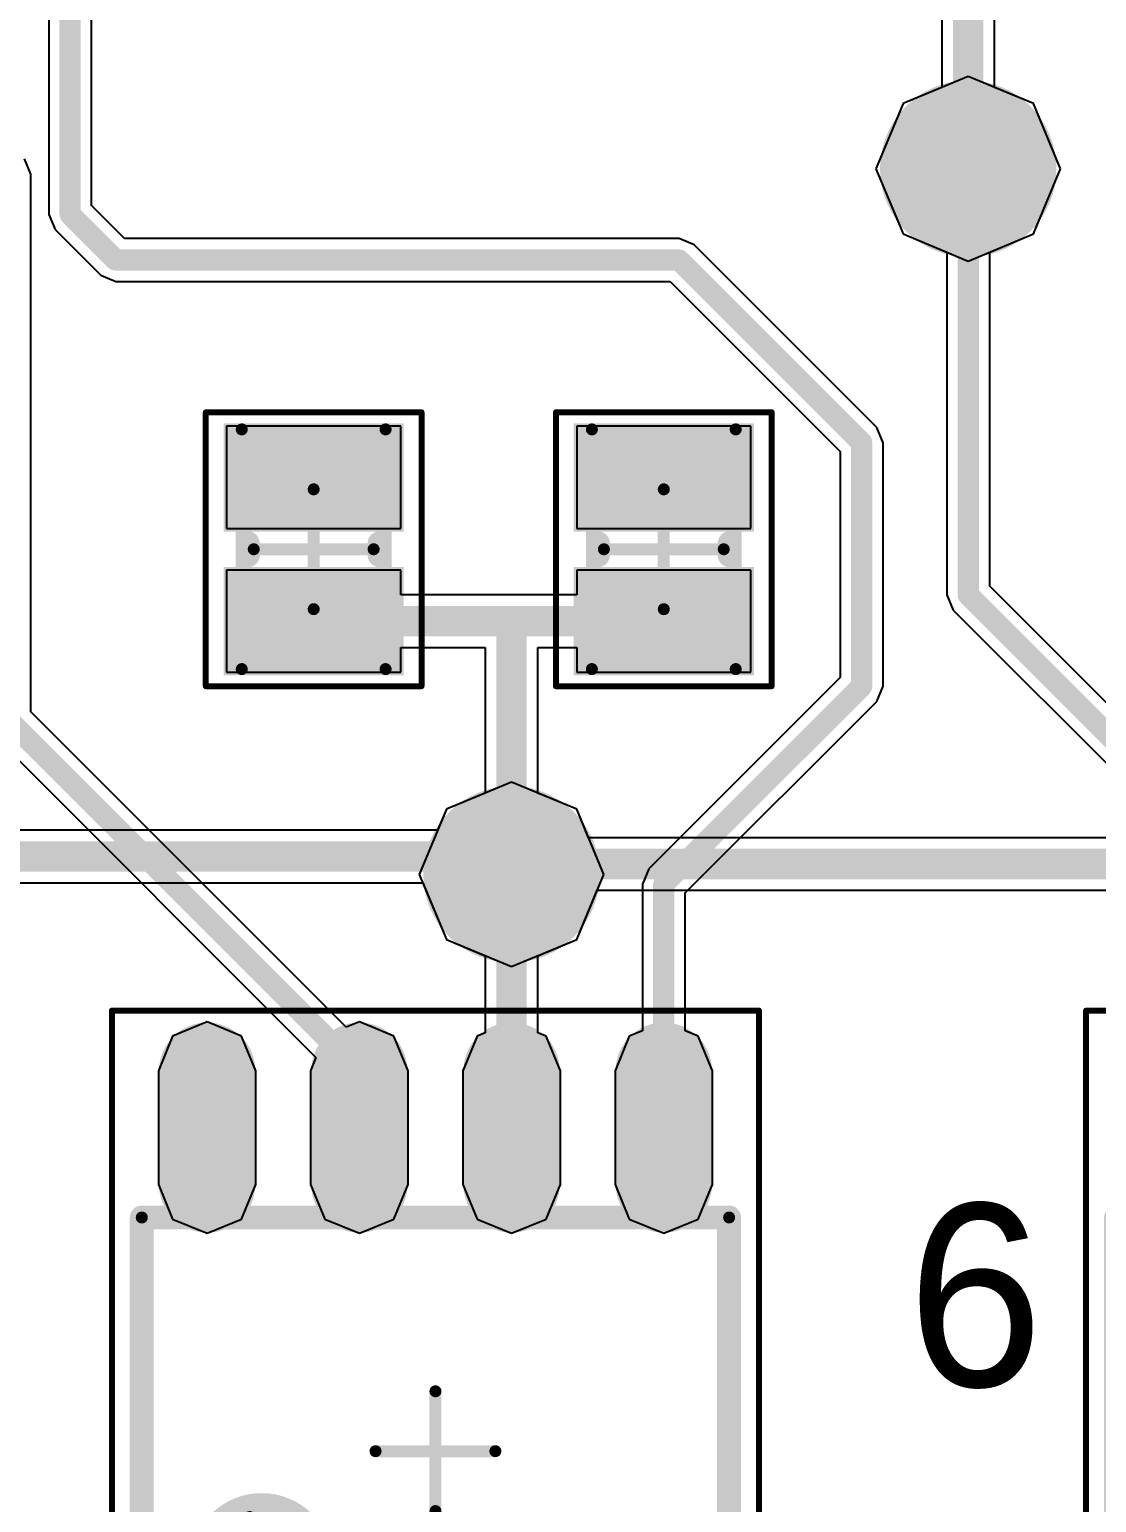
# Model space of a CAD drawing. Header units: millimetres. Extents: x 67 to 176, y 11 to 117.
# Drawn here: x 153.08 to 161.98, y 89.58 to 101.87 of the extents above; entities that cross this region are included whole.
import ezdxf

# ---------------------------------------------------------------- set-up
doc = ezdxf.new("R2010")
doc.units = ezdxf.units.MM
for name, color, linetype in [('BottomLayer', 5, 'Continuous'), ('BottomSolder', 6, 'Continuous'), ('Mechanical13', 56, 'Continuous'), ('Mechanical15', 56, 'Continuous'), ('MultiLayer', 9, 'Continuous'), ('TopLayer', 1, 'Continuous'), ('TopOverlay', 2, 'Continuous'), ('TopPaste', 8, 'Continuous'), ('TopSolder', 216, 'Continuous'), ('ViaHoleLayer', 16, 'Continuous')]:
    doc.layers.add(name, color=color, linetype=linetype)

# ---------------------------------------------------------------- blocks, each defined once
blk = doc.blocks.new('C___2P__SM127P600_8N_49')
at = {"layer": 'Mechanical13', "const_width": 0.1}
for points in [[(-1, 0.6), (-1, -0.6)], [(-1, 0.6), (1, 0.6)], [(1, 0.6), (1, -0.6)], [(-1, -0.6), (1, -0.6)]]:
    blk.add_lwpolyline(points, dxfattribs=at)
at = {"layer": 'Mechanical13', "const_width": 0.05}
for points in [[(-1.025, 0.6, 1), (-0.975, 0.6, 1)], [(-1.025, 0.6, 1), (-0.975, 0.6, 1)], [(0.975, 0.6, 1), (1.025, 0.6, 1)], [(0.975, 0.6, 1), (1.025, 0.6, 1)], [(-1.025, -0.6, 1), (-0.975, -0.6, 1)], [(-1.025, -0.6, 1), (-0.975, -0.6, 1)], [(0.975, -0.6, 1), (1.025, -0.6, 1)], [(0.975, -0.6, 1), (1.025, -0.6, 1)]]:
    blk.add_lwpolyline(points, format="xyb", close=True, dxfattribs=at)
at = {"layer": 'Mechanical15'}
for points, const_width in [([(-1.143, 0.9), (-1.143, -0.9)], 0.05), ([(-1.143, 0.9), (1.143, 0.9)], 0.05), ([(1.143, 0.9), (1.143, -0.9)], 0.05), ([(0, 0.5), (0, -0.5)], 0.1), ([(-0.5, 0), (0.5, 0)], 0.1), ([(-1.143, -0.9), (1.143, -0.9)], 0.05)]:
    blk.add_lwpolyline(points, dxfattribs=dict(at, const_width=const_width))
for points, const_width in [([(-1.155, 0.9, 1), (-1.131, 0.9, 1)], 0.025), ([(-1.155, 0.9, 1), (-1.131, 0.9, 1)], 0.025), ([(1.131, 0.9, 1), (1.155, 0.9, 1)], 0.025), ([(1.131, 0.9, 1), (1.155, 0.9, 1)], 0.025), ([(-0.025, 0.5, 1), (0.025, 0.5, 1)], 0.05), ([(-0.525, 0, 1), (-0.475, 0, 1)], 0.05), ([(0.475, 0, 1), (0.525, 0, 1)], 0.05), ([(-0.025, -0.5, 1), (0.025, -0.5, 1)], 0.05), ([(-1.155, -0.9, 1), (-1.131, -0.9, 1)], 0.025), ([(-1.155, -0.9, 1), (-1.131, -0.9, 1)], 0.025), ([(1.131, -0.9, 1), (1.155, -0.9, 1)], 0.025), ([(1.131, -0.9, 1), (1.155, -0.9, 1)], 0.025)]:
    blk.add_lwpolyline(points, format="xyb", close=True, dxfattribs=dict(at, const_width=const_width))
at = {"layer": 'TopLayer'}
for points in [[(-0.25, -0.65), (-0.25, 0.65), (-0.95, -0.65), (-0.95, 0.65)], [(0.95, -0.65), (0.95, 0.65), (0.25, -0.65), (0.25, 0.65)]]:
    blk.add_solid(points, dxfattribs=at)
at = {"layer": 'TopOverlay', "const_width": 0.2}
for points in [[(-0.05, 0.55), (0.05, 0.55)], [(-0.05, -0.55), (0.05, -0.55)]]:
    blk.add_lwpolyline(points, dxfattribs=at)
at = {"layer": 'TopOverlay', "const_width": 0.1}
for points in [[(-0.1, 0.55, 1), (0, 0.55, 1)], [(0, 0.55, 1), (0.1, 0.55, 1)], [(-0.1, -0.55, 1), (0, -0.55, 1)], [(0, -0.55, 1), (0.1, -0.55, 1)]]:
    blk.add_lwpolyline(points, format="xyb", close=True, dxfattribs=at)
at = {"layer": 'TopPaste'}
for points in [[(-0.25, -0.65), (-0.25, 0.65), (-0.95, -0.65), (-0.95, 0.65)], [(0.95, -0.65), (0.95, 0.65), (0.25, -0.65), (0.25, 0.65)]]:
    blk.add_solid(points, dxfattribs=at)
at = {"layer": 'TopSolder'}
for points in [[(-0.148, -0.752), (-0.148, 0.752), (-1.052, -0.752), (-1.052, 0.752)], [(1.052, -0.752), (1.052, 0.752), (0.148, -0.752), (0.148, 0.752)]]:
    blk.add_solid(points, dxfattribs=at)
blk = doc.blocks.new('C___2P__SM127P600_8N_50')
at = {"layer": 'Mechanical13', "const_width": 0.1}
for points in [[(-1, 0.6), (-1, -0.6)], [(-1, 0.6), (1, 0.6)], [(1, 0.6), (1, -0.6)], [(-1, -0.6), (1, -0.6)]]:
    blk.add_lwpolyline(points, dxfattribs=at)
at = {"layer": 'Mechanical13', "const_width": 0.05}
for points in [[(-1.025, 0.6, 1), (-0.975, 0.6, 1)], [(-1.025, 0.6, 1), (-0.975, 0.6, 1)], [(0.975, 0.6, 1), (1.025, 0.6, 1)], [(0.975, 0.6, 1), (1.025, 0.6, 1)], [(-1.025, -0.6, 1), (-0.975, -0.6, 1)], [(-1.025, -0.6, 1), (-0.975, -0.6, 1)], [(0.975, -0.6, 1), (1.025, -0.6, 1)], [(0.975, -0.6, 1), (1.025, -0.6, 1)]]:
    blk.add_lwpolyline(points, format="xyb", close=True, dxfattribs=at)
at = {"layer": 'Mechanical15'}
for points, const_width in [([(-1.143, 0.9), (-1.143, -0.9)], 0.05), ([(-1.143, 0.9), (1.143, 0.9)], 0.05), ([(1.143, 0.9), (1.143, -0.9)], 0.05), ([(0, 0.5), (0, -0.5)], 0.1), ([(-0.5, 0), (0.5, 0)], 0.1), ([(-1.143, -0.9), (1.143, -0.9)], 0.05)]:
    blk.add_lwpolyline(points, dxfattribs=dict(at, const_width=const_width))
for points, const_width in [([(-1.155, 0.9, 1), (-1.131, 0.9, 1)], 0.025), ([(-1.155, 0.9, 1), (-1.131, 0.9, 1)], 0.025), ([(1.131, 0.9, 1), (1.155, 0.9, 1)], 0.025), ([(1.131, 0.9, 1), (1.155, 0.9, 1)], 0.025), ([(-0.025, 0.5, 1), (0.025, 0.5, 1)], 0.05), ([(-0.525, 0, 1), (-0.475, 0, 1)], 0.05), ([(0.475, 0, 1), (0.525, 0, 1)], 0.05), ([(-0.025, -0.5, 1), (0.025, -0.5, 1)], 0.05), ([(-1.155, -0.9, 1), (-1.131, -0.9, 1)], 0.025), ([(-1.155, -0.9, 1), (-1.131, -0.9, 1)], 0.025), ([(1.131, -0.9, 1), (1.155, -0.9, 1)], 0.025), ([(1.131, -0.9, 1), (1.155, -0.9, 1)], 0.025)]:
    blk.add_lwpolyline(points, format="xyb", close=True, dxfattribs=dict(at, const_width=const_width))
at = {"layer": 'TopLayer'}
for points in [[(-0.25, -0.65), (-0.25, 0.65), (-0.95, -0.65), (-0.95, 0.65)], [(0.95, -0.65), (0.95, 0.65), (0.25, -0.65), (0.25, 0.65)]]:
    blk.add_solid(points, dxfattribs=at)
at = {"layer": 'TopOverlay', "const_width": 0.2}
for points in [[(-0.05, 0.55), (0.05, 0.55)], [(-0.05, -0.55), (0.05, -0.55)]]:
    blk.add_lwpolyline(points, dxfattribs=at)
at = {"layer": 'TopOverlay', "const_width": 0.1}
for points in [[(-0.1, 0.55, 1), (0, 0.55, 1)], [(0, 0.55, 1), (0.1, 0.55, 1)], [(-0.1, -0.55, 1), (0, -0.55, 1)], [(0, -0.55, 1), (0.1, -0.55, 1)]]:
    blk.add_lwpolyline(points, format="xyb", close=True, dxfattribs=at)
at = {"layer": 'TopPaste'}
for points in [[(-0.25, -0.65), (-0.25, 0.65), (-0.95, -0.65), (-0.95, 0.65)], [(0.95, -0.65), (0.95, 0.65), (0.25, -0.65), (0.25, 0.65)]]:
    blk.add_solid(points, dxfattribs=at)
at = {"layer": 'TopSolder'}
for points in [[(-0.148, -0.752), (-0.148, 0.752), (-1.052, -0.752), (-1.052, 0.752)], [(1.052, -0.752), (1.052, 0.752), (0.148, -0.752), (0.148, 0.752)]]:
    blk.add_solid(points, dxfattribs=at)
blk = doc.blocks.new('TC4428_72')
at = {"layer": 'Mechanical13', "const_width": 0.1}
for points in [[(-1.95, 2.45), (1.95, 2.45)], [(-1.95, 2.45), (-1.95, -2.45)], [(1.95, 2.45), (1.95, -2.45)], [(-1.95, -2.45), (1.95, -2.45)]]:
    blk.add_lwpolyline(points, dxfattribs=at)
at = {"layer": 'Mechanical13'}
for points, const_width in [([(-1.975, 2.45, 1), (-1.925, 2.45, 1)], 0.05), ([(-1.975, 2.45, 1), (-1.925, 2.45, 1)], 0.05), ([(1.925, 2.45, 1), (1.975, 2.45, 1)], 0.05), ([(1.925, 2.45, 1), (1.975, 2.45, 1)], 0.05), ([(-0.55, 1.55, 1), (-1.55, 1.55, 1)], 0.1), ([(-1.575, 1.55, 1), (-1.525, 1.55, 1)], 0.05), ([(-0.575, 1.55, 1), (-0.525, 1.55, 1)], 0.05), ([(-1.975, -2.45, 1), (-1.925, -2.45, 1)], 0.05), ([(-1.975, -2.45, 1), (-1.925, -2.45, 1)], 0.05), ([(1.925, -2.45, 1), (1.975, -2.45, 1)], 0.05), ([(1.925, -2.45, 1), (1.975, -2.45, 1)], 0.05)]:
    blk.add_lwpolyline(points, format="xyb", close=True, dxfattribs=dict(at, const_width=const_width))
at = {"layer": 'Mechanical15'}
for points, const_width in [([(-3.675, 2.7), (3.675, 2.7)], 0.05), ([(-3.675, 2.7), (-3.675, -2.7)], 0.05), ([(3.675, 2.7), (3.675, -2.7)], 0.05), ([(0, 0.5), (0, -0.5)], 0.1), ([(-0.5, 0), (0.5, 0)], 0.1), ([(-3.675, -2.7), (3.675, -2.7)], 0.05)]:
    blk.add_lwpolyline(points, dxfattribs=dict(at, const_width=const_width))
for points, const_width in [([(-3.687, 2.7, 1), (-3.662, 2.7, 1)], 0.025), ([(-3.687, 2.7, 1), (-3.662, 2.7, 1)], 0.025), ([(3.663, 2.7, 1), (3.688, 2.7, 1)], 0.025), ([(3.663, 2.7, 1), (3.688, 2.7, 1)], 0.025), ([(-0.025, 0.5, 1), (0.025, 0.5, 1)], 0.05), ([(-0.525, 0, 1), (-0.475, 0, 1)], 0.05), ([(0.475, 0, 1), (0.525, 0, 1)], 0.05), ([(-0.025, -0.5, 1), (0.025, -0.5, 1)], 0.05), ([(-3.687, -2.7, 1), (-3.662, -2.7, 1)], 0.025), ([(-3.687, -2.7, 1), (-3.662, -2.7, 1)], 0.025), ([(3.663, -2.7, 1), (3.688, -2.7, 1)], 0.025), ([(3.663, -2.7, 1), (3.688, -2.7, 1)], 0.025)]:
    blk.add_lwpolyline(points, format="xyb", close=True, dxfattribs=dict(at, const_width=const_width))
at = {"layer": 'TopLayer', "const_width": 0.6}
for points in [[(-3.175, 1.905), (-2.225, 1.905)], [(2.225, 1.905), (3.175, 1.905)], [(-3.175, 0.635), (-2.225, 0.635)], [(2.225, 0.635), (3.175, 0.635)], [(-3.175, -0.635), (-2.225, -0.635)], [(2.225, -0.635), (3.175, -0.635)], [(-3.175, -1.905), (-2.225, -1.905)], [(2.225, -1.905), (3.175, -1.905)]]:
    blk.add_lwpolyline(points, dxfattribs=at)
at = {"layer": 'TopLayer', "const_width": 0.3}
for points in [[(-3.325, 1.905, 1), (-3.025, 1.905, 1)], [(-2.375, 1.905, 1), (-2.075, 1.905, 1)], [(2.075, 1.905, 1), (2.375, 1.905, 1)], [(3.025, 1.905, 1), (3.325, 1.905, 1)], [(-3.325, 0.635, 1), (-3.025, 0.635, 1)], [(-2.375, 0.635, 1), (-2.075, 0.635, 1)], [(2.075, 0.635, 1), (2.375, 0.635, 1)], [(3.025, 0.635, 1), (3.325, 0.635, 1)], [(-3.325, -0.635, 1), (-3.025, -0.635, 1)], [(-2.375, -0.635, 1), (-2.075, -0.635, 1)], [(2.075, -0.635, 1), (2.375, -0.635, 1)], [(3.025, -0.635, 1), (3.325, -0.635, 1)], [(-3.325, -1.905, 1), (-3.025, -1.905, 1)], [(-2.375, -1.905, 1), (-2.075, -1.905, 1)], [(2.075, -1.905, 1), (2.375, -1.905, 1)], [(3.025, -1.905, 1), (3.325, -1.905, 1)]]:
    blk.add_lwpolyline(points, format="xyb", close=True, dxfattribs=at)
at = {"layer": 'TopOverlay'}
for points, const_width in [([(-2.575, 2.755, 1), (-2.825, 2.755, 1)], 0.25), ([(-2.887, 2.755, 1), (-2.763, 2.755, 1)], 0.125), ([(-2.637, 2.755, 1), (-2.512, 2.755, 1)], 0.125), ([(-2, 2.45, 1), (-1.9, 2.45, 1)], 0.1), ([(-2, 2.45, 1), (-1.9, 2.45, 1)], 0.1), ([(1.9, 2.45, 1), (2, 2.45, 1)], 0.1), ([(1.9, 2.45, 1), (2, 2.45, 1)], 0.1), ([(-0.65, 1.45, 1), (-1.25, 1.45, 1)], 0.6), ([(-1.4, 1.45, 1), (-1.1, 1.45, 1)], 0.3), ([(-0.8, 1.45, 1), (-0.5, 1.45, 1)], 0.3), ([(-2, -2.45, 1), (-1.9, -2.45, 1)], 0.1), ([(-2, -2.45, 1), (-1.9, -2.45, 1)], 0.1), ([(1.9, -2.45, 1), (2, -2.45, 1)], 0.1), ([(1.9, -2.45, 1), (2, -2.45, 1)], 0.1)]:
    blk.add_lwpolyline(points, format="xyb", close=True, dxfattribs=dict(at, const_width=const_width))
at = {"layer": 'TopOverlay', "const_width": 0.2}
for points in [[(-1.95, 2.45), (1.95, 2.45)], [(-1.95, 2.45), (-1.95, -2.45)], [(1.95, 2.45), (1.95, -2.45)], [(-1.95, -2.45), (1.95, -2.45)]]:
    blk.add_lwpolyline(points, dxfattribs=at)
at = {"layer": 'TopPaste', "const_width": 0.6}
for points in [[(-3.175, 1.905), (-2.225, 1.905)], [(2.225, 1.905), (3.175, 1.905)], [(-3.175, 0.635), (-2.225, 0.635)], [(2.225, 0.635), (3.175, 0.635)], [(-3.175, -0.635), (-2.225, -0.635)], [(2.225, -0.635), (3.175, -0.635)], [(-3.175, -1.905), (-2.225, -1.905)], [(2.225, -1.905), (3.175, -1.905)]]:
    blk.add_lwpolyline(points, dxfattribs=at)
at = {"layer": 'TopPaste', "const_width": 0.3}
for points in [[(-3.325, 1.905, 1), (-3.025, 1.905, 1)], [(-2.375, 1.905, 1), (-2.075, 1.905, 1)], [(2.075, 1.905, 1), (2.375, 1.905, 1)], [(3.025, 1.905, 1), (3.325, 1.905, 1)], [(-3.325, 0.635, 1), (-3.025, 0.635, 1)], [(-2.375, 0.635, 1), (-2.075, 0.635, 1)], [(2.075, 0.635, 1), (2.375, 0.635, 1)], [(3.025, 0.635, 1), (3.325, 0.635, 1)], [(-3.325, -0.635, 1), (-3.025, -0.635, 1)], [(-2.375, -0.635, 1), (-2.075, -0.635, 1)], [(2.075, -0.635, 1), (2.375, -0.635, 1)], [(3.025, -0.635, 1), (3.325, -0.635, 1)], [(-3.325, -1.905, 1), (-3.025, -1.905, 1)], [(-2.375, -1.905, 1), (-2.075, -1.905, 1)], [(2.075, -1.905, 1), (2.375, -1.905, 1)], [(3.025, -1.905, 1), (3.325, -1.905, 1)]]:
    blk.add_lwpolyline(points, format="xyb", close=True, dxfattribs=at)
at = {"layer": 'TopSolder', "const_width": 0.803}
for points in [[(-3.175, 1.905), (-2.225, 1.905)], [(2.225, 1.905), (3.175, 1.905)], [(-3.175, 0.635), (-2.225, 0.635)], [(2.225, 0.635), (3.175, 0.635)], [(-3.175, -0.635), (-2.225, -0.635)], [(2.225, -0.635), (3.175, -0.635)], [(-3.175, -1.905), (-2.225, -1.905)], [(2.225, -1.905), (3.175, -1.905)]]:
    blk.add_lwpolyline(points, dxfattribs=at)
at = {"layer": 'TopSolder', "const_width": 0.402}
for points in [[(-3.376, 1.905, 1), (-2.974, 1.905, 1)], [(-2.426, 1.905, 1), (-2.024, 1.905, 1)], [(2.024, 1.905, 1), (2.426, 1.905, 1)], [(2.974, 1.905, 1), (3.376, 1.905, 1)], [(-3.376, 0.635, 1), (-2.974, 0.635, 1)], [(-2.426, 0.635, 1), (-2.024, 0.635, 1)], [(2.024, 0.635, 1), (2.426, 0.635, 1)], [(2.974, 0.635, 1), (3.376, 0.635, 1)], [(-3.376, -0.635, 1), (-2.974, -0.635, 1)], [(-2.426, -0.635, 1), (-2.024, -0.635, 1)], [(2.024, -0.635, 1), (2.426, -0.635, 1)], [(2.974, -0.635, 1), (3.376, -0.635, 1)], [(-3.376, -1.905, 1), (-2.974, -1.905, 1)], [(-2.426, -1.905, 1), (-2.024, -1.905, 1)], [(2.024, -1.905, 1), (2.426, -1.905, 1)], [(2.974, -1.905, 1), (3.376, -1.905, 1)]]:
    blk.add_lwpolyline(points, format="xyb", close=True, dxfattribs=at)
blk = doc.blocks.new('TC4428_75')
at = {"layer": 'Mechanical13', "const_width": 0.1}
for points in [[(-1.95, 2.45), (1.95, 2.45)], [(-1.95, 2.45), (-1.95, -2.45)], [(1.95, 2.45), (1.95, -2.45)], [(-1.95, -2.45), (1.95, -2.45)]]:
    blk.add_lwpolyline(points, dxfattribs=at)
at = {"layer": 'Mechanical13'}
for points, const_width in [([(-1.975, 2.45, 1), (-1.925, 2.45, 1)], 0.05), ([(-1.975, 2.45, 1), (-1.925, 2.45, 1)], 0.05), ([(1.925, 2.45, 1), (1.975, 2.45, 1)], 0.05), ([(1.925, 2.45, 1), (1.975, 2.45, 1)], 0.05), ([(-0.55, 1.55, 1), (-1.55, 1.55, 1)], 0.1), ([(-1.575, 1.55, 1), (-1.525, 1.55, 1)], 0.05), ([(-0.575, 1.55, 1), (-0.525, 1.55, 1)], 0.05), ([(-1.975, -2.45, 1), (-1.925, -2.45, 1)], 0.05), ([(-1.975, -2.45, 1), (-1.925, -2.45, 1)], 0.05), ([(1.925, -2.45, 1), (1.975, -2.45, 1)], 0.05), ([(1.925, -2.45, 1), (1.975, -2.45, 1)], 0.05)]:
    blk.add_lwpolyline(points, format="xyb", close=True, dxfattribs=dict(at, const_width=const_width))
at = {"layer": 'Mechanical15'}
for points, const_width in [([(-3.675, 2.7), (3.675, 2.7)], 0.05), ([(-3.675, 2.7), (-3.675, -2.7)], 0.05), ([(3.675, 2.7), (3.675, -2.7)], 0.05), ([(0, 0.5), (0, -0.5)], 0.1), ([(-0.5, 0), (0.5, 0)], 0.1), ([(-3.675, -2.7), (3.675, -2.7)], 0.05)]:
    blk.add_lwpolyline(points, dxfattribs=dict(at, const_width=const_width))
for points, const_width in [([(-3.687, 2.7, 1), (-3.662, 2.7, 1)], 0.025), ([(-3.687, 2.7, 1), (-3.662, 2.7, 1)], 0.025), ([(3.663, 2.7, 1), (3.688, 2.7, 1)], 0.025), ([(3.663, 2.7, 1), (3.688, 2.7, 1)], 0.025), ([(-0.025, 0.5, 1), (0.025, 0.5, 1)], 0.05), ([(-0.525, 0, 1), (-0.475, 0, 1)], 0.05), ([(0.475, 0, 1), (0.525, 0, 1)], 0.05), ([(-0.025, -0.5, 1), (0.025, -0.5, 1)], 0.05), ([(-3.687, -2.7, 1), (-3.662, -2.7, 1)], 0.025), ([(-3.687, -2.7, 1), (-3.662, -2.7, 1)], 0.025), ([(3.663, -2.7, 1), (3.688, -2.7, 1)], 0.025), ([(3.663, -2.7, 1), (3.688, -2.7, 1)], 0.025)]:
    blk.add_lwpolyline(points, format="xyb", close=True, dxfattribs=dict(at, const_width=const_width))
at = {"layer": 'TopLayer', "const_width": 0.6}
for points in [[(-3.175, 1.905), (-2.225, 1.905)], [(2.225, 1.905), (3.175, 1.905)], [(-3.175, 0.635), (-2.225, 0.635)], [(2.225, 0.635), (3.175, 0.635)], [(-3.175, -0.635), (-2.225, -0.635)], [(2.225, -0.635), (3.175, -0.635)], [(-3.175, -1.905), (-2.225, -1.905)], [(2.225, -1.905), (3.175, -1.905)]]:
    blk.add_lwpolyline(points, dxfattribs=at)
at = {"layer": 'TopLayer', "const_width": 0.3}
for points in [[(-3.325, 1.905, 1), (-3.025, 1.905, 1)], [(-2.375, 1.905, 1), (-2.075, 1.905, 1)], [(2.075, 1.905, 1), (2.375, 1.905, 1)], [(3.025, 1.905, 1), (3.325, 1.905, 1)], [(-3.325, 0.635, 1), (-3.025, 0.635, 1)], [(-2.375, 0.635, 1), (-2.075, 0.635, 1)], [(2.075, 0.635, 1), (2.375, 0.635, 1)], [(3.025, 0.635, 1), (3.325, 0.635, 1)], [(-3.325, -0.635, 1), (-3.025, -0.635, 1)], [(-2.375, -0.635, 1), (-2.075, -0.635, 1)], [(2.075, -0.635, 1), (2.375, -0.635, 1)], [(3.025, -0.635, 1), (3.325, -0.635, 1)], [(-3.325, -1.905, 1), (-3.025, -1.905, 1)], [(-2.375, -1.905, 1), (-2.075, -1.905, 1)], [(2.075, -1.905, 1), (2.375, -1.905, 1)], [(3.025, -1.905, 1), (3.325, -1.905, 1)]]:
    blk.add_lwpolyline(points, format="xyb", close=True, dxfattribs=at)
at = {"layer": 'TopOverlay'}
for points, const_width in [([(-2.575, 2.755, 1), (-2.825, 2.755, 1)], 0.25), ([(-2.887, 2.755, 1), (-2.763, 2.755, 1)], 0.125), ([(-2.637, 2.755, 1), (-2.512, 2.755, 1)], 0.125), ([(-2, 2.45, 1), (-1.9, 2.45, 1)], 0.1), ([(-2, 2.45, 1), (-1.9, 2.45, 1)], 0.1), ([(1.9, 2.45, 1), (2, 2.45, 1)], 0.1), ([(1.9, 2.45, 1), (2, 2.45, 1)], 0.1), ([(-0.65, 1.45, 1), (-1.25, 1.45, 1)], 0.6), ([(-1.4, 1.45, 1), (-1.1, 1.45, 1)], 0.3), ([(-0.8, 1.45, 1), (-0.5, 1.45, 1)], 0.3), ([(-2, -2.45, 1), (-1.9, -2.45, 1)], 0.1), ([(-2, -2.45, 1), (-1.9, -2.45, 1)], 0.1), ([(1.9, -2.45, 1), (2, -2.45, 1)], 0.1), ([(1.9, -2.45, 1), (2, -2.45, 1)], 0.1)]:
    blk.add_lwpolyline(points, format="xyb", close=True, dxfattribs=dict(at, const_width=const_width))
at = {"layer": 'TopOverlay', "const_width": 0.2}
for points in [[(-1.95, 2.45), (1.95, 2.45)], [(-1.95, 2.45), (-1.95, -2.45)], [(1.95, 2.45), (1.95, -2.45)], [(-1.95, -2.45), (1.95, -2.45)]]:
    blk.add_lwpolyline(points, dxfattribs=at)
at = {"layer": 'TopPaste', "const_width": 0.6}
for points in [[(-3.175, 1.905), (-2.225, 1.905)], [(2.225, 1.905), (3.175, 1.905)], [(-3.175, 0.635), (-2.225, 0.635)], [(2.225, 0.635), (3.175, 0.635)], [(-3.175, -0.635), (-2.225, -0.635)], [(2.225, -0.635), (3.175, -0.635)], [(-3.175, -1.905), (-2.225, -1.905)], [(2.225, -1.905), (3.175, -1.905)]]:
    blk.add_lwpolyline(points, dxfattribs=at)
at = {"layer": 'TopPaste', "const_width": 0.3}
for points in [[(-3.325, 1.905, 1), (-3.025, 1.905, 1)], [(-2.375, 1.905, 1), (-2.075, 1.905, 1)], [(2.075, 1.905, 1), (2.375, 1.905, 1)], [(3.025, 1.905, 1), (3.325, 1.905, 1)], [(-3.325, 0.635, 1), (-3.025, 0.635, 1)], [(-2.375, 0.635, 1), (-2.075, 0.635, 1)], [(2.075, 0.635, 1), (2.375, 0.635, 1)], [(3.025, 0.635, 1), (3.325, 0.635, 1)], [(-3.325, -0.635, 1), (-3.025, -0.635, 1)], [(-2.375, -0.635, 1), (-2.075, -0.635, 1)], [(2.075, -0.635, 1), (2.375, -0.635, 1)], [(3.025, -0.635, 1), (3.325, -0.635, 1)], [(-3.325, -1.905, 1), (-3.025, -1.905, 1)], [(-2.375, -1.905, 1), (-2.075, -1.905, 1)], [(2.075, -1.905, 1), (2.375, -1.905, 1)], [(3.025, -1.905, 1), (3.325, -1.905, 1)]]:
    blk.add_lwpolyline(points, format="xyb", close=True, dxfattribs=at)
at = {"layer": 'TopSolder', "const_width": 0.803}
for points in [[(-3.175, 1.905), (-2.225, 1.905)], [(2.225, 1.905), (3.175, 1.905)], [(-3.175, 0.635), (-2.225, 0.635)], [(2.225, 0.635), (3.175, 0.635)], [(-3.175, -0.635), (-2.225, -0.635)], [(2.225, -0.635), (3.175, -0.635)], [(-3.175, -1.905), (-2.225, -1.905)], [(2.225, -1.905), (3.175, -1.905)]]:
    blk.add_lwpolyline(points, dxfattribs=at)
at = {"layer": 'TopSolder', "const_width": 0.402}
for points in [[(-3.376, 1.905, 1), (-2.974, 1.905, 1)], [(-2.426, 1.905, 1), (-2.024, 1.905, 1)], [(2.024, 1.905, 1), (2.426, 1.905, 1)], [(2.974, 1.905, 1), (3.376, 1.905, 1)], [(-3.376, 0.635, 1), (-2.974, 0.635, 1)], [(-2.426, 0.635, 1), (-2.024, 0.635, 1)], [(2.024, 0.635, 1), (2.426, 0.635, 1)], [(2.974, 0.635, 1), (3.376, 0.635, 1)], [(-3.376, -0.635, 1), (-2.974, -0.635, 1)], [(-2.426, -0.635, 1), (-2.024, -0.635, 1)], [(2.024, -0.635, 1), (2.426, -0.635, 1)], [(2.974, -0.635, 1), (3.376, -0.635, 1)], [(-3.376, -1.905, 1), (-2.974, -1.905, 1)], [(-2.426, -1.905, 1), (-2.024, -1.905, 1)], [(2.024, -1.905, 1), (2.426, -1.905, 1)], [(2.974, -1.905, 1), (3.376, -1.905, 1)]]:
    blk.add_lwpolyline(points, format="xyb", close=True, dxfattribs=at)

msp = doc.modelspace()

# ---------------------------------------------------------------- linework, layer by layer
at = {"layer": 'BottomLayer'}
for p, q in [((161.129, 101.39), (161.129, 107.823)), ((160.689, 107.732), (160.689, 101.39)), ((160.689, 101.39), (160.365, 101.255)), ((161.453, 101.255), (161.129, 101.39)), ((160.365, 101.255), (160.139, 100.711)), ((161.679, 100.711), (161.453, 101.255)), ((160.139, 100.711), (160.365, 100.167)), ((161.453, 100.167), (161.679, 100.711)), ((160.365, 100.167), (160.909, 99.941)), ((160.909, 99.941), (161.453, 100.167)), ((157.099, 95.593), (156.555, 95.367)), ((157.643, 95.367), (157.099, 95.593)), ((156.555, 95.367), (156.482, 95.193)), ((157.742, 95.129), (157.643, 95.367)), ((156.482, 95.193), (149.839, 95.193)), ((164.639, 95.129), (157.742, 95.129)), ((149.715, 94.753), (156.358, 94.753)), ((156.358, 94.753), (156.555, 94.279)), ((157.643, 94.279), (157.814, 94.69)), ((157.814, 94.69), (164.711, 94.69)), ((156.555, 94.279), (157.099, 94.053)), ((157.099, 94.053), (157.643, 94.279))]:
    msp.add_line(p, q, dxfattribs=at)
at = {"layer": 'BottomLayer', "const_width": 0.254}
for points in [[(160.909, 100.711), (160.909, 107.823)], [(149.248, 94.973), (156.949, 94.973)], [(156.949, 94.973), (157.099, 94.823)], [(157.099, 94.823), (157.185, 94.91)], [(157.185, 94.91), (165.268, 94.91)]]:
    msp.add_lwpolyline(points, dxfattribs=at)
at = {"layer": 'BottomLayer'}
for points, const_width in [([(160.591, 100.711, 1), (161.226, 100.711, 1)], 0.635), ([(160.845, 100.711, 1), (160.972, 100.711, 1)], 0.127), ([(156.781, 94.823, 1), (157.417, 94.823, 1)], 0.635), ([(156.886, 94.973, 1), (157.013, 94.973, 1)], 0.127), ([(156.886, 94.973, 1), (157.013, 94.973, 1)], 0.127), ([(157.122, 94.91, 1), (157.249, 94.91, 1)], 0.127), ([(157.122, 94.91, 1), (157.249, 94.91, 1)], 0.127), ([(157.036, 94.823, 1), (157.162, 94.823, 1)], 0.127), ([(157.036, 94.823, 1), (157.162, 94.823, 1)], 0.127)]:
    msp.add_lwpolyline(points, format="xyb", close=True, dxfattribs=dict(at, const_width=const_width))
at = {"layer": 'BottomSolder', "const_width": 0.737}
for points in [[(160.541, 100.711, 1), (161.277, 100.711, 1)], [(156.731, 94.823, 1), (157.467, 94.823, 1)]]:
    msp.add_lwpolyline(points, format="xyb", close=True, dxfattribs=at)
at = {"layer": 'MultiLayer', "const_width": 0.635}
for points in [[(160.591, 100.711, 1), (161.226, 100.711, 1)], [(156.781, 94.823, 1), (157.417, 94.823, 1)]]:
    msp.add_lwpolyline(points, format="xyb", close=True, dxfattribs=at)
at = {"layer": 'TopLayer'}
for p, q in [((153.237, 102.415), (153.237, 100.33)), ((153.595, 100.404), (153.595, 102.489)), ((160.909, 101.481), (160.365, 101.255)), ((161.453, 101.255), (160.909, 101.481)), ((160.365, 101.255), (160.139, 100.711)), ((161.679, 100.711), (161.453, 101.255)), ((153.087, 100.667), (153.034, 100.794)), ((160.139, 100.711), (160.365, 100.167)), ((161.453, 100.167), (161.679, 100.711)), ((153.087, 96.18), (153.087, 100.667)), ((153.237, 100.33), (153.29, 100.204)), ((153.871, 100.128), (153.595, 100.404)), ((153.29, 100.204), (153.671, 99.823)), ((158.496, 100.128), (153.871, 100.128)), ((158.622, 100.075), (158.496, 100.128)), ((160.146, 98.551), (158.622, 100.075)), ((160.365, 100.167), (160.73, 100.015)), ((161.088, 100.015), (161.453, 100.167)), ((160.73, 100.015), (160.73, 97.155)), ((161.088, 97.229), (161.088, 100.015)), ((153.671, 99.823), (153.797, 99.77)), ((153.797, 99.77), (158.422, 99.77)), ((158.422, 99.77), (159.841, 98.351)), ((156.174, 98.562), (154.722, 98.562)), ((154.722, 98.562), (154.722, 97.71)), ((156.174, 97.71), (156.174, 98.562)), ((159.095, 98.562), (157.643, 98.562)), ((157.643, 98.562), (157.643, 97.71)), ((159.095, 97.71), (159.095, 98.562)), ((160.199, 98.425), (160.146, 98.551)), ((159.841, 98.351), (159.841, 96.467)), ((160.199, 96.393), (160.199, 98.425)), ((154.722, 97.71), (156.174, 97.71)), ((157.643, 97.71), (159.095, 97.71)), ((156.174, 97.362), (154.722, 97.362)), ((154.722, 97.362), (154.722, 96.51)), ((156.174, 97.156), (156.174, 97.362)), ((159.095, 97.362), (157.643, 97.362)), ((157.643, 97.362), (157.643, 97.156)), ((159.095, 96.51), (159.095, 97.362)), ((164.083, 94.233), (161.088, 97.229)), ((157.643, 97.156), (156.174, 97.156)), ((160.73, 97.155), (160.783, 97.029)), ((160.783, 97.029), (163.778, 94.033)), ((156.174, 96.51), (156.174, 96.716)), ((156.174, 96.716), (156.879, 96.716)), ((156.879, 96.716), (156.879, 95.502)), ((157.319, 95.502), (157.319, 96.716)), ((157.319, 96.716), (157.643, 96.716)), ((157.643, 96.716), (157.643, 96.51)), ((154.722, 96.51), (156.174, 96.51)), ((157.643, 96.51), (159.095, 96.51)), ((159.841, 96.467), (158.243, 94.868)), ((160.146, 96.267), (160.199, 96.393)), ((158.548, 94.668), (160.146, 96.267)), ((155.72, 93.547), (153.087, 96.18)), ((152.782, 95.98), (155.467, 93.294)), ((156.879, 95.502), (156.555, 95.367)), ((157.643, 95.367), (157.319, 95.502)), ((156.555, 95.367), (156.329, 94.823)), ((157.869, 94.823), (157.643, 95.367)), ((156.329, 94.823), (156.555, 94.279)), ((157.643, 94.279), (157.869, 94.823)), ((158.243, 94.868), (158.19, 94.742)), ((158.19, 94.742), (158.19, 93.518)), ((158.548, 93.518), (158.548, 94.668)), ((156.555, 94.279), (156.879, 94.144)), ((157.319, 94.144), (157.643, 94.279)), ((156.879, 94.144), (156.879, 93.501)), ((157.319, 93.501), (157.319, 94.144)), ((154.559, 93.592), (154.271, 93.473)), ((154.847, 93.473), (154.559, 93.592)), ((155.829, 93.592), (155.72, 93.547)), ((156.117, 93.473), (155.829, 93.592)), ((154.271, 93.473), (154.152, 93.185)), ((154.966, 93.185), (154.847, 93.473)), ((156.236, 93.185), (156.117, 93.473)), ((156.811, 93.473), (156.692, 93.185)), ((156.879, 93.501), (156.811, 93.473)), ((157.387, 93.473), (157.319, 93.501)), ((157.506, 93.185), (157.387, 93.473)), ((158.081, 93.473), (157.962, 93.185)), ((158.19, 93.518), (158.081, 93.473)), ((158.657, 93.473), (158.548, 93.518)), ((158.776, 93.185), (158.657, 93.473)), ((154.152, 93.185), (154.152, 92.235)), ((154.966, 92.235), (154.966, 93.185)), ((155.467, 93.294), (155.422, 93.185)), ((155.422, 93.185), (155.422, 92.235)), ((156.236, 92.235), (156.236, 93.185)), ((156.692, 93.185), (156.692, 92.235)), ((157.506, 92.235), (157.506, 93.185)), ((157.962, 93.185), (157.962, 92.235)), ((158.776, 92.235), (158.776, 93.185)), ((154.152, 92.235), (154.271, 91.947)), ((154.847, 91.947), (154.966, 92.235)), ((155.422, 92.235), (155.541, 91.947)), ((156.117, 91.947), (156.236, 92.235)), ((156.692, 92.235), (156.811, 91.947)), ((157.387, 91.947), (157.506, 92.235)), ((157.962, 92.235), (158.081, 91.947)), ((158.657, 91.947), (158.776, 92.235)), ((154.271, 91.947), (154.559, 91.828)), ((154.559, 91.828), (154.847, 91.947)), ((155.541, 91.947), (155.829, 91.828)), ((155.829, 91.828), (156.117, 91.947)), ((156.811, 91.947), (157.099, 91.828)), ((157.099, 91.828), (157.387, 91.947)), ((158.081, 91.947), (158.369, 91.828)), ((158.369, 91.828), (158.657, 91.947))]:
    msp.add_line(p, q, dxfattribs=at)
for points, const_width in [([(153.416, 100.33), (153.416, 102.489)], 0.178), ([(160.909, 97.155), (160.909, 100.711)], 0.178), ([(153.416, 100.33), (153.797, 99.949)], 0.178), ([(153.797, 99.949), (158.496, 99.949)], 0.178), ([(158.496, 99.949), (160.02, 98.425)], 0.178), ([(160.02, 96.393), (160.02, 98.425)], 0.178), ([(160.909, 97.155), (163.957, 94.107)], 0.178), ([(155.448, 96.936), (157.099, 96.936)], 0.254), ([(157.099, 96.936), (158.369, 96.936)], 0.254), ([(157.099, 94.823), (157.099, 96.936)], 0.254), ([(158.369, 94.742), (160.02, 96.393)], 0.178), ([(152.908, 96.106), (155.829, 93.185)], 0.178), ([(157.099, 92.71), (157.099, 94.823)], 0.254), ([(158.369, 92.71), (158.369, 94.742)], 0.178), ([(155.829, 92.71), (155.829, 93.185)], 0.178)]:
    msp.add_lwpolyline(points, dxfattribs=dict(at, const_width=const_width))
for points, const_width in [([(160.591, 100.711, 1), (161.226, 100.711, 1)], 0.635), ([(160.865, 100.711, 1), (160.953, 100.711, 1)], 0.0889), ([(153.372, 100.33, 1), (153.46, 100.33, 1)], 0.0889), ([(153.372, 100.33, 1), (153.46, 100.33, 1)], 0.0889), ([(153.753, 99.949, 1), (153.841, 99.949, 1)], 0.0889), ([(153.753, 99.949, 1), (153.841, 99.949, 1)], 0.0889), ([(158.452, 99.949, 1), (158.54, 99.949, 1)], 0.0889), ([(158.452, 99.949, 1), (158.54, 99.949, 1)], 0.0889), ([(159.976, 98.425, 1), (160.064, 98.425, 1)], 0.0889), ([(159.976, 98.425, 1), (160.064, 98.425, 1)], 0.0889), ([(160.865, 97.155, 1), (160.953, 97.155, 1)], 0.0889), ([(160.865, 97.155, 1), (160.953, 97.155, 1)], 0.0889), ([(155.385, 96.936, 1), (155.512, 96.936, 1)], 0.127), ([(157.036, 96.936, 1), (157.162, 96.936, 1)], 0.127), ([(157.036, 96.936, 1), (157.162, 96.936, 1)], 0.127), ([(157.036, 96.936, 1), (157.162, 96.936, 1)], 0.127), ([(158.305, 96.936, 1), (158.433, 96.936, 1)], 0.127), ([(159.976, 96.393, 1), (160.064, 96.393, 1)], 0.0889), ([(159.976, 96.393, 1), (160.064, 96.393, 1)], 0.0889), ([(156.781, 94.823, 1), (157.417, 94.823, 1)], 0.635), ([(157.036, 94.823, 1), (157.162, 94.823, 1)], 0.127), ([(157.036, 94.823, 1), (157.162, 94.823, 1)], 0.127), ([(158.325, 94.742, 1), (158.413, 94.742, 1)], 0.0889), ([(158.325, 94.742, 1), (158.413, 94.742, 1)], 0.0889), ([(155.785, 93.185, 1), (155.873, 93.185, 1)], 0.0889), ([(155.785, 93.185, 1), (155.873, 93.185, 1)], 0.0889), ([(157.036, 92.71, 1), (157.162, 92.71, 1)], 0.127), ([(155.785, 92.71, 1), (155.873, 92.71, 1)], 0.0889), ([(158.325, 92.71, 1), (158.413, 92.71, 1)], 0.0889)]:
    msp.add_lwpolyline(points, format="xyb", close=True, dxfattribs=dict(at, const_width=const_width))
at = {"layer": 'TopSolder', "const_width": 0.737}
for points in [[(160.541, 100.711, 1), (161.277, 100.711, 1)], [(156.731, 94.823, 1), (157.467, 94.823, 1)]]:
    msp.add_lwpolyline(points, format="xyb", close=True, dxfattribs=at)
at = {"layer": 'ViaHoleLayer', "const_width": 0.356}
for points in [[(160.731, 100.711, 1), (161.087, 100.711, 1)], [(156.921, 94.823, 1), (157.277, 94.823, 1)]]:
    msp.add_lwpolyline(points, format="xyb", close=True, dxfattribs=at)

# ---------------------------------------------------------------- block references
at = {"rotation": 90}
for name, p in [('C___2P__SM127P600_8N_49', (155.448, 97.536)), ('C___2P__SM127P600_8N_50', (158.369, 97.536)), ('TC4428_75', (156.464, 90.01)), ('TC4428_72', (164.592, 90.01))]:
    msp.add_blockref(name, p, dxfattribs=at)

# ---------------------------------------------------------------- texts
at = {"layer": 'TopOverlay'}
msp.add_text('6', height=1.524, dxfattribs=at).set_placement((160.401, 90.551))

doc.saveas('drawing.dxf')
